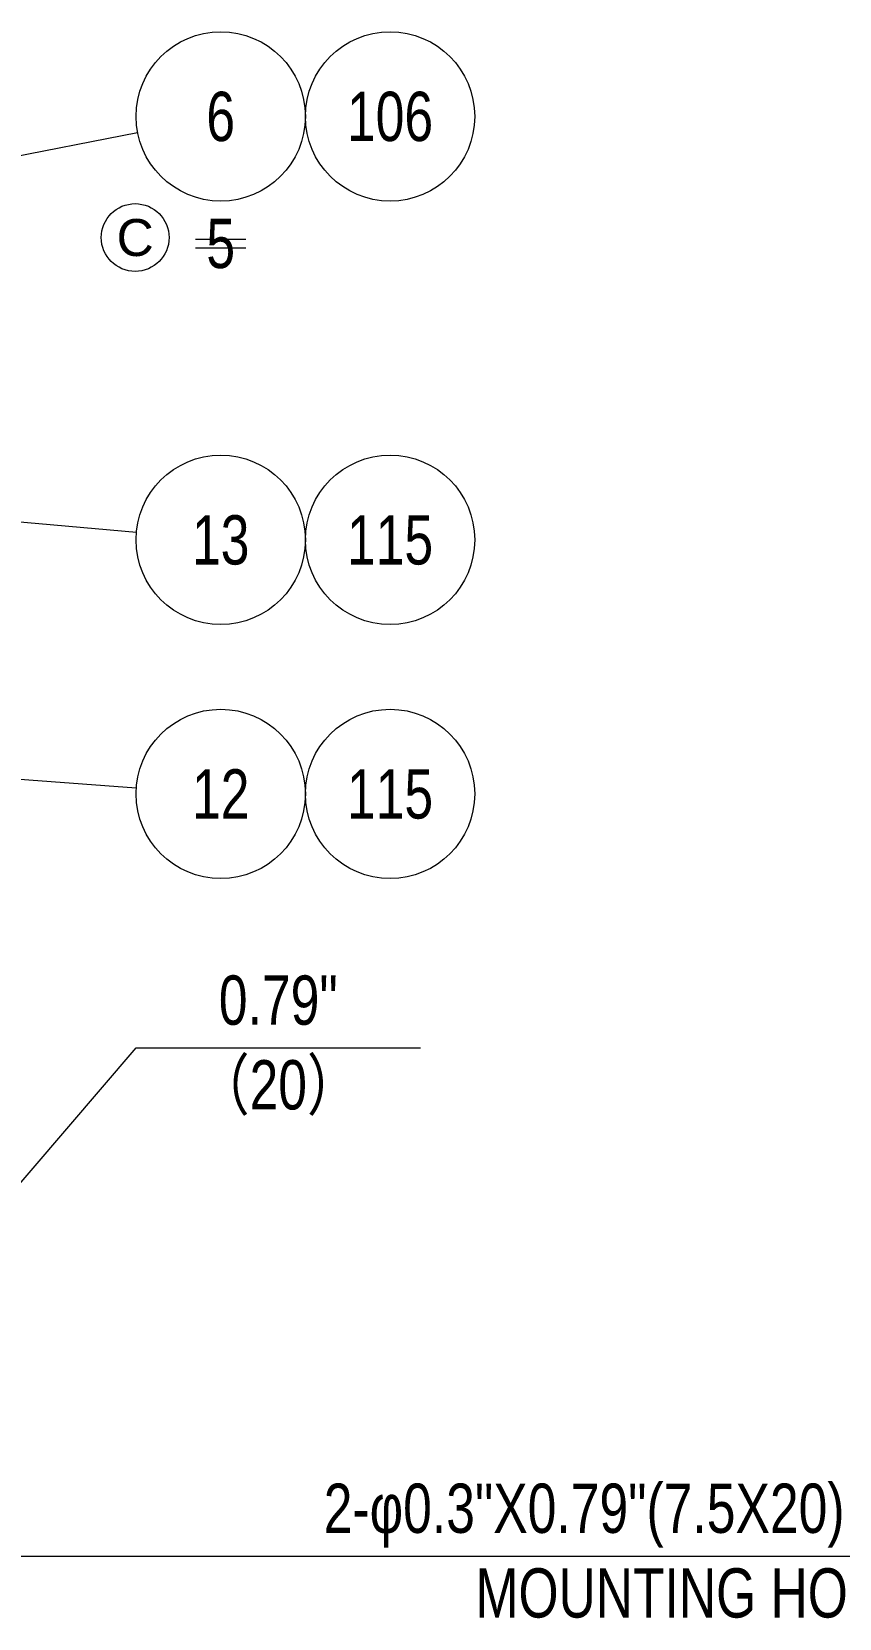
# Model space of a CAD drawing. Header units: millimetres. Extents: x 10 to 832, y 7 to 590.
# Drawn here: x 498.8 to 546.5, y 216.3 to 310 of the extents above; entities that cross this region are included whole.
import ezdxf
from ezdxf.enums import TextEntityAlignment as Align

# ---------------------------------------------------------------- set-up
doc = ezdxf.new("R2010")
doc.units = ezdxf.units.MM
for name, color, linetype in [('GR1_15', 7, 'Continuous'), ('GR1_16', 7, 'Continuous'), ('GR1_teisei', 7, 'Continuous')]:
    doc.layers.add(name, color=color, linetype=linetype)
doc.styles.add('HG丸ｺﾞｼｯｸM-PRO', font='')
doc.styles.get('HG丸ｺﾞｼｯｸM-PRO').set_extended_font_data('HG丸ｺﾞｼｯｸM-PRO')

# ---------------------------------------------------------------- blocks, each defined once
blk = doc.blocks.new('BLKF462')
at = {"layer": 'GR1_teisei', "color": 4, "linetype": 'Continuous', "lineweight": 13}
blk.add_circle((504.948, 297.85), 2, dxfattribs=at)
at = {"layer": 'GR1_teisei', "color": 4, "linetype": 'Continuous', "lineweight": 13, "style": 'HG丸ｺﾞｼｯｸM-PRO', "width": 1.042931}
blk.add_text('C', height=2.182, dxfattribs=at).set_placement((504.948, 297.85), align=Align.MIDDLE_CENTER)

msp = doc.modelspace()

# ---------------------------------------------------------------- linework, layer by layer
at = {"layer": 'GR1_15', "color": 4, "linetype": 'Continuous', "lineweight": 13}
for p, q in [((462.175, 295.69), (505.092, 304.045)), ((466.833, 283.882), (505.02, 280.448)), ((466.5, 268.178), (505.013, 265.364))]:
    msp.add_line(p, q, dxfattribs=at)
for centre in [(510, 305), (520, 305), (510, 280), (520, 280), (510, 265), (520, 265)]:
    msp.add_circle(centre, 5, dxfattribs=at)
at = {"layer": 'GR1_16', "color": 4, "linetype": 'Continuous', "lineweight": 13}
for p, q in [((495, 238.333), (505, 250)), ((505, 250), (521.8, 250)), ((495, 220), (582.84, 220))]:
    msp.add_line(p, q, dxfattribs=at)
at = {"layer": 'GR1_teisei', "color": 4, "linetype": 'Continuous', "lineweight": 13}
for p, q in [((508.52, 297.75), (511.48, 297.75)), ((508.52, 297.25), (511.48, 297.25))]:
    msp.add_line(p, q, dxfattribs=at)

# ---------------------------------------------------------------- block references
msp.add_blockref('BLKF462', (0, 0), dxfattribs=at)

# ---------------------------------------------------------------- texts
at = {"layer": 'GR1_15', "color": 3, "linetype": 'Continuous', "lineweight": 35, "style": 'HG丸ｺﾞｼｯｸM-PRO', "width": 0.784542}
for s, height, p in [('6', 2.909, (510, 305)), ('106', 2.9091, (520, 305)), ('13', 2.9091, (510, 280)), ('115', 2.9091, (520, 280)), ('12', 2.9091, (510, 265)), ('115', 2.9091, (520, 265))]:
    msp.add_text(s, height=height, rotation=0, dxfattribs=at).set_placement(p, align=Align.MIDDLE_CENTER)
at = {"layer": 'GR1_16', "color": 3, "linetype": 'Continuous', "lineweight": 35, "style": 'HG丸ｺﾞｼｯｸM-PRO'}
for s, height, width, p in [('0.79"', 2.9091, 0.784687, (513.4, 250.5)), ('（20）', 2.9091, 0.782992, (513.4, 245.5)), ('2-φ0.3"X0.79"(7.5X20) SLOTTED', 2.90909, 0.783928, (538.92, 220.5)), ('MOUNTING HOLES', 2.90909, 0.782708, (538.92, 215.5))]:
    msp.add_text(s, height=height, dxfattribs=dict(at, width=width)).set_placement(p, align=Align.BOTTOM_CENTER)
at = {"layer": 'GR1_teisei', "color": 3, "linetype": 'Continuous', "lineweight": 35, "style": 'HG丸ｺﾞｼｯｸM-PRO', "width": 0.784542}
msp.add_text('5', height=2.909, rotation=0, dxfattribs=at).set_placement((510, 297.5), align=Align.MIDDLE_CENTER)

doc.saveas('drawing.dxf')
